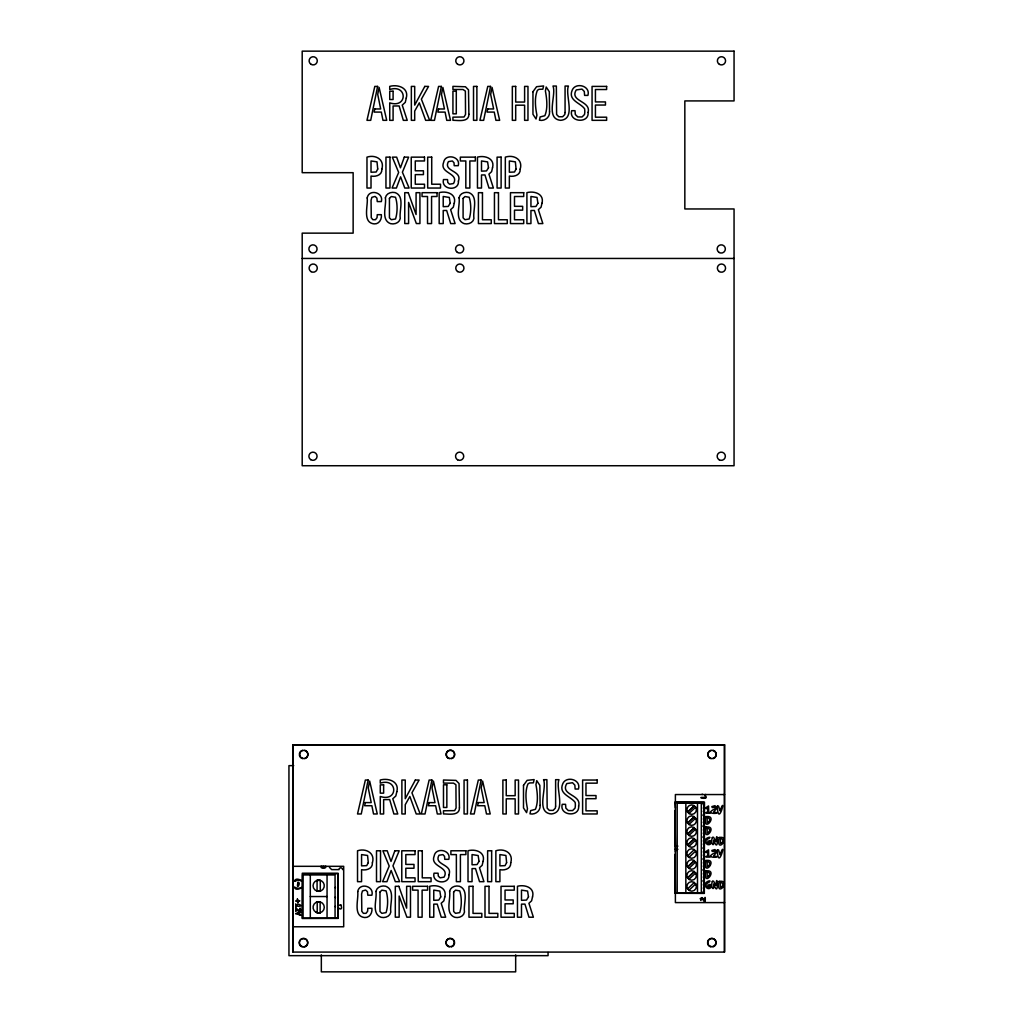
<?xml version="1.0" encoding="UTF-8"?>
<svg xmlns="http://www.w3.org/2000/svg" width="1023" height="1023" viewBox="0 0 1023 1023"><rect width="100%" height="100%" fill="white"/><g stroke="black" fill="none" stroke-linecap="round" stroke-linejoin="round"><path stroke-width="1.5" d="M329.099 873.732L337.731 873.732L338.255 905.611L338.089 873.233L302.309 873.233L302.169 918.488L338.255 918.385L338.089 907.964L337.731 918.13L302.667 918.13L302.667 874.946L335.058 874.946L335.058 918.13M310.301 918.13L310.301 874.946M317.079 880.355L317.079 891.123L320.276 891.123L320.276 880.355L317.079 880.355A5.614 5.614 0 0 0 314.815 889.818A5.614 5.614 0 0 0 324.138 887.043A5.614 5.614 0 0 0 317.079 880.355L319.982 880.279M317.22 912.759L317.22 901.915L318.677 901.723L320.135 901.915L320.135 912.759L317.22 912.759L320.135 912.759M327.053 918.13L327.053 874.946M703.977 815.075L703.977 804.935M703.121 825.689L703.977 825.689L703.977 815.561L703.121 815.561M703.121 836.661L703.977 836.661L703.977 826.533L703.121 826.533M703.121 847.632L703.977 847.632L703.977 837.492L703.121 837.492M703.121 858.604L703.977 858.604L703.977 848.463L703.121 848.463M703.121 869.563L703.977 869.563L703.977 859.435L703.121 859.435M703.121 880.534L703.977 880.534L703.977 870.394L703.121 870.394M703.121 891.506L703.977 891.506L703.977 881.366L703.121 881.366M705.857 794.526L705.218 794.59M704.668 901.621L705.307 901.557M675.385 808.004L675.027 801.981L704.476 802.122L704.336 893.411L674.886 893.271L675.027 854.231L675.385 892.913L703.977 892.913L703.977 802.48L697.072 802.48M675.385 851.89L675.027 810.357L675.385 845.842L677.686 845.842M687.622 812.134A4.744 4.744 0 0 1 693.939 805.485L695.717 807.185A4.744 4.744 0 0 1 689.412 813.835L687.622 812.134L694.285 805.74L687.584 812.057L687.124 811.009M687.622 823.106L694.285 816.712L687.584 823.029L689.412 824.794A4.744 4.744 0 0 0 696.215 819.282L693.939 816.456A4.744 4.744 0 0 0 687.622 823.106L687.124 821.981M687.622 834.077L694.285 827.684L687.584 834.001L689.412 835.765A4.744 4.744 0 0 0 696.215 830.241L693.939 827.428A4.744 4.744 0 0 0 687.622 834.077L687.124 832.939M687.622 845.049A4.744 4.744 0 0 1 693.939 838.387L695.717 840.088A4.744 4.744 0 0 1 689.412 846.737L687.622 845.049L694.285 838.643L687.584 844.96L687.124 843.911M687.622 866.98A4.744 4.744 0 0 1 693.939 860.33L696.215 863.156A4.744 4.744 0 0 1 689.412 868.668L687.622 866.98L694.285 860.586L687.584 866.903L687.124 865.842M687.622 877.951A4.744 4.744 0 0 1 693.939 871.289L695.717 872.99A4.744 4.744 0 0 1 689.412 879.639L687.622 877.951L694.285 871.545L687.584 877.862L687.124 876.813M688.965 813.502L695.691 807.16L696.215 808.311M688.965 824.474L695.691 818.119M688.965 835.446L695.691 829.09M688.965 846.405L695.691 840.062L696.215 841.213M688.236 856.763L687.584 855.931L694.285 849.614M688.965 857.376L695.691 851.021L693.939 849.359A4.744 4.744 0 0 0 687.622 856.008L689.412 857.696A4.744 4.744 0 0 0 695.717 851.046L696.215 852.185M688.965 868.348L695.691 861.993M688.965 879.32L695.691 872.964L696.215 874.115M694.285 882.517L687.584 888.834L689.412 890.611A4.744 4.744 0 0 0 695.717 883.949L693.939 882.261A4.744 4.744 0 0 0 687.622 888.91L687.124 887.785M688.965 890.279L695.691 883.923L696.215 885.087M335.391 888.002L335.327 887.363M335.391 897.67L335.327 897.03M335.391 906.928L335.327 906.288M317.373 891.199L320.276 891.123M302.194 258.448L734.054 258.448M293.716 765.639L288.946 765.639L288.946 955.661L548.059 955.661L548.059 952.464M724.604 794.551L675.385 794.551L675.385 902.593L724.604 902.593M675.385 802.48L678.85 802.48M679.362 802.48L683.159 802.48M683.684 802.48L696.548 802.48M703.977 803.183L677.2 803.183L677.2 892.913M703.121 804.59L703.977 804.59M703.121 814.73L703.977 814.73M675.385 846.353L677.686 846.353M675.385 849.039L677.686 849.039M675.385 849.55L677.686 849.55M292.744 866.315L343.69 866.315L343.69 926.774L292.744 926.774M311.299 873.732L302.667 873.732L302.667 918.13M311.823 873.732L328.575 873.732M310.301 896.544L327.053 896.544M317.22 901.915L320.135 901.915M329.444 867.389L331.682 869.614L339.009 869.614A1.79 1.79 0 0 1 340.8 867.836A1.79 1.79 0 0 1 342.59 869.614L342.59 869.614M701.983 794.308L702.737 794.385M687.124 854.883L687.584 855.931M320.941 866.302C319.982 868.962 326.861 868.962 325.902 866.302M724.412 951.876L724.412 745.025L292.987 745.025L292.987 951.876M701.318 803.183L701.318 892.913M697.494 803.183L697.494 892.913M685.845 803.183L685.845 892.913M515.669 954.881L515.669 971.85L321.337 971.85L321.337 954.881M325.263 866.302L325.263 866.993L323.639 866.302M322.999 866.302L322.999 866.993L321.58 866.302M703.901 843.195A2.378 2.378 0 0 1 703.287 844.256M703.287 840.893A2.378 2.378 0 0 1 703.901 841.967M703.901 832.223A2.378 2.378 0 0 1 703.287 833.285M703.287 829.934A2.378 2.378 0 0 1 703.901 830.996M703.901 821.252A2.378 2.378 0 0 1 703.287 822.326M703.287 818.963A2.378 2.378 0 0 1 703.901 820.024M703.901 854.154A2.378 2.378 0 0 1 703.287 855.228M703.287 851.865A2.378 2.378 0 0 1 703.901 852.926M703.901 865.126A2.378 2.378 0 0 1 703.287 866.187M703.287 862.837A2.378 2.378 0 0 1 703.901 863.898M703.901 876.097A2.378 2.378 0 0 1 703.287 877.159M703.287 873.795A2.378 2.378 0 0 1 703.901 874.87M703.901 810.293A2.378 2.378 0 0 1 703.287 811.354M703.287 807.991A2.378 2.378 0 0 1 703.901 809.065M703.901 887.069A2.378 2.378 0 0 1 703.287 888.13M703.287 884.767A2.378 2.378 0 0 1 703.901 885.828M710.755 946.876A4.322 4.322 0 0 1 708.338 940.227A4.322 4.322 0 0 1 715.409 940.227A4.322 4.322 0 0 1 712.993 946.876M713.133 750.281A4.322 4.322 0 0 1 713.133 758.631M710.895 758.631A4.322 4.322 0 0 1 710.895 750.281M449.289 758.631A4.322 4.322 0 0 1 446.859 751.982A4.322 4.322 0 0 1 453.943 751.982A4.322 4.322 0 0 1 451.527 758.631M449.148 946.876A4.322 4.322 0 0 1 446.719 940.227A4.322 4.322 0 0 1 453.803 940.227A4.322 4.322 0 0 1 451.373 946.876M304.752 750.281A4.322 4.322 0 0 1 304.752 758.631M302.514 758.631A4.322 4.322 0 0 1 302.514 750.281M302.207 946.467A4.105 4.105 0 0 1 299.892 940.687A4.105 4.105 0 0 1 305.954 939.267A4.105 4.105 0 0 1 306.427 945.482M306.018 945.84A4.105 4.105 0 0 1 304.33 946.607M340.889 905.01C344.316 913.91 332.526 905.061 340.889 905.01M506.244 780.038L506.244 795.689L515.157 795.689L515.157 780.038L518.52 780.038L518.52 813.963L515.157 813.963L515.157 798.822L506.244 798.822L506.244 813.963L502.881 813.963L502.881 780.038L506.244 780.038M515.694 86.405L515.694 102.057L524.607 102.057L524.607 86.405L527.97 86.405L527.97 120.33L524.607 120.33L524.607 105.19L515.694 105.19L515.694 120.33L512.331 120.33L512.331 86.405L515.694 86.405M709.566 841.967L709.553 843.221A1.752 1.752 0 0 1 707.788 843.221L707.123 842.325A3.862 3.862 0 0 1 707.123 839.384L709.144 838.259C713.031 835.638 700.998 838.489 706.369 843.63C707.878 845.931 712.404 844.448 710.87 841.315C710.205 839.192 706.624 841.993 709.566 841.967M709.566 885.841L709.553 887.094A1.752 1.752 0 0 1 707.788 887.094L707.123 886.199A3.862 3.862 0 0 1 707.123 883.258L709.144 882.146C713.248 878.77 700.448 882.453 706.983 888.117C708.965 889.614 712.251 887.785 710.857 885.074C709.924 883.143 706.752 885.905 709.566 885.841M588.097 112.377C589.248 123.924 568.507 122.261 571.691 110.689L575.003 110.689L575.322 114.512L577.79 116.942L582.074 116.942L584.478 114.512A14.795 14.795 0 0 0 584.581 108.732C580.118 102.658 567.778 100.433 572.228 90.101C575.617 81.917 590.821 85.74 587.905 95.408L584.593 95.408L584.312 91.507L581.985 89.091L576.243 89.947C569.197 101.661 591.345 100.74 588.097 112.377M578.647 806.009C579.798 817.556 559.057 815.894 562.241 804.321L565.553 804.321L565.872 808.144L568.34 810.574L572.624 810.574L575.028 808.144A14.795 14.795 0 0 0 575.131 802.364C570.668 796.29 558.328 794.065 562.778 783.733C566.167 775.549 581.358 779.373 578.455 789.04L575.143 789.04L574.849 785.14L572.535 782.723L566.793 783.58C559.747 795.293 581.895 794.372 578.647 806.009M295.673 913.603L300.839 915.176L297.463 913.68L300.621 912.618L300.519 911.825L295.673 913.603M717.302 806.162C718.248 829.18 726.931 792.39 720.09 810.753L718.491 806.009L717.302 806.162M717.302 850.036C718.248 873.067 726.931 836.264 720.09 854.64L718.491 849.883L717.302 850.036M458.419 181.097C459.301 191.633 440.772 190.035 443.483 179.562L447.524 179.562L447.754 182.426L449.519 184.204L453.521 183.526C459.557 172.785 439.11 173.667 443.624 162.363C445.043 153.207 460.951 156.263 458.253 165.688L454.212 165.688L454.007 162.747L452.371 160.982L448.432 161.608C442.869 171.621 462.498 170.329 458.419 181.097M448.969 874.729C449.851 885.266 431.322 883.667 434.033 873.194L438.074 873.194L438.304 876.059L440.069 877.836L444.072 877.159C450.107 866.417 429.66 867.299 434.174 855.995C435.593 846.839 451.501 849.896 448.803 859.32L444.762 859.32L444.557 856.379L442.921 854.614L438.982 855.241C433.42 865.253 453.048 863.962 448.969 874.729M367.193 197.951C368.254 205.508 362.04 222.682 374.162 223.896C379.162 224.28 382.014 219.127 381.336 214.677L377.257 214.677L377.052 217.669L375.479 219.702L372.858 219.702L371.259 217.669L371.055 200.291L371.873 197.337L375.083 196.403L376.899 198.104L377.257 201.582L381.336 201.582C383.957 192.311 368.817 188.513 367.193 197.951M357.73 891.583C358.804 899.14 352.59 916.314 364.7 917.529C369.712 917.912 372.564 912.759 371.886 908.309L367.807 908.309L367.602 911.301L366.017 913.334L363.395 913.334L361.81 911.301L361.605 893.923L362.423 890.969L365.633 890.036L367.449 891.736L367.807 895.215L371.886 895.215C374.495 885.944 359.367 882.146 357.73 891.583M385.39 197.823C386.707 205.585 380.479 219.971 390.581 223.666C394.546 224.638 399.52 222.835 400.274 218.423C398.957 210.661 405.185 196.275 395.095 192.593C391.131 191.633 386.144 193.398 385.39 197.823M375.94 891.455C377.244 899.217 371.029 913.603 381.131 917.299C385.096 918.27 390.07 916.467 390.824 912.056C389.507 904.294 395.735 889.908 385.645 886.225C381.681 885.266 376.694 887.031 375.94 891.455M459.058 197.823C460.363 205.585 454.148 219.971 464.25 223.666C468.214 224.638 473.189 222.835 473.943 218.423C472.613 210.661 478.854 196.275 468.764 192.593C464.8 191.633 459.8 193.398 459.058 197.823M449.609 891.455C450.913 899.217 444.698 913.603 454.8 917.299C458.764 918.27 463.739 916.467 464.493 912.056C463.163 904.294 469.404 889.908 459.314 886.225C455.35 885.266 450.35 887.031 449.609 891.455M532.957 91.725L532.957 114.307L536.039 119L536.922 115.126C535.323 107.453 534.338 97.671 537.395 90.318L538.993 89.321L542.842 89.193L543.584 85.945L536.576 86.699L532.957 91.725M523.495 785.357L523.495 807.94L526.589 812.633L527.472 808.758C525.873 801.086 524.889 791.303 527.945 783.95L529.543 782.953L533.392 782.825L534.134 779.577L527.126 780.332L523.495 785.357M549.556 111.788C550.105 117.325 544.658 121.379 539.441 120.215L540.106 116.967L544.863 115.701C547.957 108.374 546.832 98.668 545.4 90.983L546.205 87.019L549.3 91.725L549.556 111.788M540.106 805.421C540.643 810.958 535.208 815.011 529.991 813.848L530.656 810.6L535.413 809.334C538.507 802.006 537.382 792.301 535.95 784.615L536.755 780.651L539.85 785.357L540.106 805.421M705.883 816.635C702.149 834.525 719.22 814.794 705.883 816.635M705.883 827.057C702.264 845.011 719.079 825.126 705.883 827.057M705.883 860.509C702.379 878.591 718.977 858.412 705.883 860.509M705.883 870.931C702.264 888.897 719.079 869 705.883 870.931M712.353 837.492C710.128 843.029 714.578 849.103 713.645 840.049C719.501 856.481 716.97 825.101 716.049 841.66L713.517 837.249L712.353 837.492M716.727 808.183L713.632 812.16C725.397 813.285 701.139 815.382 715.205 808.758L715.077 807.173L712.251 807.582L711.842 806.584L714.975 805.689L716.727 808.183M712.353 881.366C710.128 886.903 714.578 892.977 713.645 883.936C719.501 900.368 716.97 868.987 716.049 885.534L713.517 881.123L712.353 881.366M716.727 852.057L713.632 856.034C725.397 857.172 701.139 859.269 715.205 852.632L715.077 851.046L712.251 851.456L711.842 850.458L714.975 849.576L716.727 852.057M719.143 837.492C715.64 855.573 732.238 835.395 719.143 837.492M719.143 881.366C715.409 899.255 732.494 879.524 719.143 881.366M381.848 169.127C382.359 175.048 375.773 177.056 371.017 176.058L371.017 188.04L366.976 188.04L366.976 157.146C375.441 154.307 384.827 159.486 381.848 169.127M372.398 862.76C372.909 868.68 366.324 870.688 361.567 869.691L361.567 881.673L357.526 881.673L357.526 850.778C365.991 847.939 375.377 853.118 372.398 862.76M468.892 114.205C469.058 122.543 458.035 120.279 452.933 120.292L452.933 117.159L464.084 116.993L465.542 114.397L465.375 91.098L463.01 89.5L452.933 89.487L452.933 86.367L465.439 86.763L468.508 89.871L468.892 114.205M520.196 169.127C520.707 175.048 514.109 177.056 509.352 176.058L509.352 188.04L505.324 188.04L505.324 157.146C513.789 154.307 523.162 159.486 520.196 169.127M459.442 807.838C459.608 816.175 448.586 813.912 443.483 813.924L443.483 810.791L454.634 810.625L456.079 808.029L455.926 784.731L453.56 783.132L443.483 783.119L443.483 779.999L455.989 780.396L459.058 783.503L459.442 807.838M510.746 862.76C511.257 868.68 504.659 870.688 499.902 869.691L499.902 881.673L495.861 881.673L495.861 850.778C504.339 847.939 513.712 853.118 510.746 862.76M406.272 98.067L405.274 102.364L402.231 105.139L407.231 120.343L403.331 120.343L399.123 105.944L393.088 105.996L393.088 120.343L389.725 120.343L389.725 102.863C407.832 108.732 407.486 83.745 389.725 89.525L389.725 86.392C397.806 84.103 409.085 87.812 406.272 98.067M396.822 791.7L395.811 795.996L392.781 798.771L397.781 813.976L393.881 813.976L389.673 799.577L383.638 799.628L383.638 813.976L380.275 813.976L380.275 796.495C398.382 802.364 398.037 777.378 380.275 783.158L380.275 780.025C388.356 777.736 399.622 781.444 396.822 791.7M454.238 203.283L453.317 207.196L450.632 209.651L455.107 223.577L450.695 223.577L446.667 210.482L443.215 210.508L443.215 223.577L439.174 223.577L439.174 192.656C446.501 190.636 456.795 193.948 454.238 203.283M492.523 167.746L491.603 171.659L488.93 174.127L493.393 188.04L488.981 188.04L484.953 174.946L481.501 174.971L481.501 188.04L477.46 188.04L477.46 157.133C484.787 155.1 495.081 158.424 492.523 167.746M444.788 896.915L443.867 900.828L441.182 903.283L445.657 917.209L441.245 917.209L437.217 904.115L433.765 904.14L433.765 917.209L429.724 917.209L429.724 886.289C437.051 884.268 447.345 887.58 444.788 896.915M541.973 203.283L541.052 207.196L538.367 209.651L542.842 223.577L538.418 223.577L534.39 210.482L530.937 210.508L530.937 223.577L526.909 223.577L526.909 192.656C534.236 190.636 544.53 193.948 541.973 203.283M483.073 861.379L482.153 865.292L479.48 867.76L483.943 881.673L479.531 881.673L475.503 868.578L472.051 868.604L472.051 881.673L468.01 881.673L468.01 850.765C475.337 848.732 485.631 852.057 483.073 861.379M532.523 896.915L531.589 900.828L528.917 903.283L533.392 917.209L528.968 917.209L524.94 904.115L521.487 904.14L521.487 917.209L517.459 917.209L517.459 886.289C524.786 884.268 535.08 887.58 532.523 896.915M377.73 169.025L376.17 172.017L371.017 172.235L371.017 160.969L377.014 161.839L377.73 169.025M368.28 862.658L366.72 865.65L361.567 865.867L361.567 854.601L367.564 855.471L368.28 862.658M516.065 169.025L514.505 172.017L509.352 172.235L509.352 160.969L515.362 161.839L516.065 169.025M506.615 862.658L505.055 865.65L499.902 865.867L499.902 854.601L505.912 855.471L506.615 862.658M300.839 910.189L300.596 910.79A1.33 1.33 0 0 1 300.187 911.186L298.32 911.161L296.529 909.383L295.852 911.365L295.737 908.092L299.24 910.572L300.084 908.117L300.839 910.189M565.067 112.53L564.798 114.512L562.612 116.763L558.775 116.763L556.614 114.512L556.346 86.047L552.983 86.047C556.653 94.986 544.965 118.898 560.681 120.33C576.435 118.924 564.773 94.998 568.43 86.047L565.067 86.047L565.067 112.53M555.617 806.162L555.348 808.144L553.162 810.395L549.325 810.395L547.164 808.144L546.896 779.679L543.533 779.679C547.203 788.618 535.515 812.531 551.231 813.963C566.985 812.556 555.323 788.631 558.98 779.679L555.617 779.679L555.617 806.162M389.431 198.424L389.431 217.822L391.285 219.715L395.505 218.986C397.615 212.541 397.602 203.705 395.505 197.26L391.285 196.531L389.431 198.424M463.099 198.424L463.099 217.822L464.954 219.715L469.173 218.986C471.271 212.541 471.271 203.705 469.173 197.26L464.954 196.531L463.099 198.424M379.981 892.056L379.981 911.455L381.835 913.347L386.055 912.618C388.152 906.173 388.152 897.337 386.055 890.892L381.835 890.163L379.981 892.056M453.649 892.056L453.649 911.455L455.504 913.347L459.723 912.618C461.821 906.173 461.821 897.337 459.723 890.892L455.504 890.163L453.649 892.056M450.197 203.257L448.215 206.454L443.215 206.684L443.215 196.48L449.302 197.439L450.197 203.257M488.495 167.734L486.5 170.931L481.501 171.148L481.501 160.956L487.587 161.903L488.495 167.734M537.932 203.257L535.95 206.454L530.937 206.684L530.937 196.48L537.024 197.439L537.932 203.257M440.747 896.89L438.765 900.087L433.765 900.317L433.765 890.112L439.852 891.071L440.747 896.89M479.045 861.366L477.05 864.563L472.051 864.78L472.051 854.589L478.137 855.535L479.045 861.366M528.482 896.89L526.487 900.087L521.487 900.317L521.487 890.112L527.574 891.071L528.482 896.89M377.615 86.405L370.71 120.33L366.976 120.33L374.814 86.405L377.615 86.405M374.738 108.962L374.111 112.082L381.31 112.095L382.986 120.33L386.72 120.33L379.111 87.441L377.717 94.333L380.671 108.962L374.738 108.962M441.386 86.418L434.481 120.343L430.747 120.343L438.586 86.418L441.386 86.418M438.509 108.975L437.882 112.108L445.082 112.108L446.757 120.343L450.491 120.343L442.882 87.454L441.488 94.346L444.442 108.988L438.509 108.975M490.554 86.405L483.649 120.33L479.915 120.33L487.766 86.405L490.554 86.405M487.69 108.95L487.05 112.082L494.25 112.095L495.925 120.33L499.659 120.33L492.063 87.441L490.656 94.333L493.623 108.962L487.69 108.95M368.165 780.038L361.26 813.963L357.526 813.963L365.364 780.038L368.165 780.038M365.288 802.595L364.661 805.715L371.861 805.728L373.536 813.963L377.27 813.963L369.661 781.073L368.267 787.966L371.221 802.595L365.288 802.595M431.936 780.05L425.031 813.976L421.297 813.976L429.136 780.05L431.936 780.05M429.059 802.607L428.432 805.74L435.632 805.74L437.307 813.976L441.041 813.976L433.432 781.086L432.038 787.979L434.992 802.62L429.059 802.607M481.104 780.038L474.199 813.963L470.465 813.963L478.316 780.038L481.104 780.038M478.24 802.582L477.6 805.715L484.8 805.728L486.475 813.963L490.209 813.963L482.613 781.073L481.206 787.966L484.16 802.595L478.24 802.582M700.384 898.59C701.637 903.411 700.256 897.9 702.341 898.399C706.714 907.861 705.09 891.596 704.668 899.805L701.931 897.593L700.384 898.59M297.923 882.338C295.928 891.954 301.619 881.762 297.923 882.338M295.737 904.191L295.852 907.248L296.529 906.097C305.097 907.273 298.396 902.465 296.529 905.227L295.737 904.191M297.373 899.051L297.309 900.496L295.673 901.02L297.309 901.365L297.821 903.002L298.166 901.365L299.803 900.841L298.166 900.496L297.373 899.051M705.269 795.587L705.218 797.492C693.057 796.636 710.41 800.932 705.269 795.587M705.64 807.863C706.139 810.855 709.399 804.615 707.405 812.16C700.972 813.605 715.141 813.605 708.709 812.16L708.555 805.919L705.64 807.863M705.64 851.737C706.139 854.729 709.399 848.489 707.405 856.034C700.972 857.491 715.141 857.491 708.709 856.034L708.555 849.806L705.64 851.737M404.302 157.146L400.453 167.81L396.655 157.146L392.321 157.146L398.663 172.439L392.065 188.04L396.4 188.04L400.594 176.838L404.776 188.04L409.11 188.04L402.397 172.209L408.637 157.146L404.302 157.146M394.852 850.778L391.003 861.443L387.206 850.778L382.871 850.778L389.213 866.072L382.615 881.673L386.95 881.673L391.144 870.471L395.326 881.673L399.661 881.673L392.947 865.842L399.187 850.778L394.852 850.778M294.637 880.688L295.084 881.353L296.951 880.317A4.361 4.361 0 0 1 299.611 880.317C305.762 883.015 296.414 876.289 294.637 880.688M294.637 887.273C295.302 892.388 306.133 885.47 299.611 888.117A4.348 4.348 0 0 1 296.951 888.117L294.637 887.273M709.297 821.469L707.162 822.582L707.162 817.403L709.297 818.528A3.862 3.862 0 0 1 709.297 821.469M709.297 831.891L707.162 833.016L707.162 827.837L709.297 828.95A3.862 3.862 0 0 1 709.297 831.891M709.297 865.343L707.162 866.468L707.162 861.276L709.297 862.402A3.862 3.862 0 0 1 709.297 865.343M722.558 842.325L720.422 843.451L720.422 838.259L722.558 839.384A3.862 3.862 0 0 1 722.558 842.325M709.297 875.778L707.162 876.89L707.162 871.711L709.297 872.836A3.862 3.862 0 0 1 709.297 875.778M722.558 886.199L720.422 887.325L720.422 882.146L722.558 883.258A3.862 3.862 0 0 1 722.558 886.199M424.801 86.405L414.699 105.1L414.699 86.405L411.348 86.405L411.348 120.33L414.699 120.33L414.699 111.072L419.315 102.85L425.67 120.33L429.634 120.33L421.386 99.18L428.56 86.405L424.801 86.405M415.351 780.038L405.249 798.733L405.249 780.038L401.886 780.038L401.886 813.963L405.249 813.963L405.249 804.705L409.865 796.482L416.22 813.963L420.184 813.963L411.937 792.812L419.11 780.038L415.351 780.038M734.054 51.15L302.194 51.15L302.194 172.682L353.14 172.682L353.14 233.142L302.194 233.142L302.194 465.734L734.054 465.734L734.054 208.961L684.835 208.961L684.835 100.919L734.054 100.919L734.054 51.15M476.884 86.405L473.521 86.405L473.521 120.33L476.884 120.33L476.884 86.405M606.626 86.405L592.061 86.405L592.061 120.33L606.626 120.33L606.626 117.197L595.424 117.197L595.424 105.049L605.463 105.049L605.463 101.916L595.424 101.916L595.424 89.525L606.626 89.525L606.626 86.405M393.088 91.226L389.725 91.226L389.737 99.525L393.088 99.525L393.088 91.226M456.296 91.162L452.933 91.162L452.933 113.834L456.296 113.834L456.296 91.162M389.98 157.146L385.952 157.146L385.952 188.04L389.98 188.04L389.98 157.146M424.494 157.146L411.233 157.146L411.233 188.04L424.494 188.04L424.494 184.217L415.274 184.217L415.274 174.613L423.432 174.613L423.432 170.79L415.274 170.79L415.274 160.969L424.494 160.969L424.494 157.146M431.719 157.146L427.678 157.146L427.678 188.04L440.517 188.04L440.517 184.217L431.719 184.217L431.719 157.146M475.337 157.146L460.337 157.146L460.337 160.969L465.823 160.969L465.823 188.04L469.851 188.04L469.851 160.969L475.337 160.969L475.337 157.146M501.117 157.146L497.076 157.146L497.076 188.04L501.117 188.04L501.117 157.146M408.279 192.682L404.75 192.682L404.75 223.551L408.599 223.551L408.599 202.401L416.348 223.551L419.929 223.551L419.929 192.682L416.08 192.682L416.08 214.523L408.279 192.682M437.051 192.682L422.051 192.682L422.051 196.506L427.524 196.506L427.524 223.577L431.565 223.577L431.565 196.506L437.051 196.506L437.051 192.682M482.46 192.682L478.419 192.682L478.419 223.577L491.257 223.577L491.257 219.753L482.46 219.753L482.46 192.682M498.47 192.682L494.441 192.682L494.441 223.577L507.267 223.577L507.267 219.753L498.47 219.753L498.47 192.682M523.712 192.682L510.464 192.682L510.464 223.577L523.712 223.577L523.712 219.753L514.492 219.753L514.492 210.15L522.651 210.15L522.651 206.326L514.492 206.326L514.492 196.506L523.712 196.506L523.712 192.682M724.604 744.782L292.744 744.782L292.744 952.081L724.604 952.081L724.604 744.782M467.434 780.038L464.071 780.038L464.071 813.963L467.434 813.963L467.434 780.038M597.176 780.038L582.611 780.038L582.611 813.963L597.176 813.963L597.176 810.83L585.974 810.83L585.974 798.682L596.013 798.682L596.013 795.549L585.974 795.549L585.974 783.158L597.176 783.158L597.176 780.038M446.846 784.794L443.483 784.794L443.483 807.467L446.846 807.467L446.846 784.794M383.638 784.858L380.275 784.858L380.287 793.157L383.638 793.157L383.638 784.858M380.53 850.778L376.502 850.778L376.502 881.673L380.53 881.673L380.53 850.778M415.044 850.778L401.783 850.778L401.783 881.673L415.044 881.673L415.044 877.849L405.824 877.849L405.824 868.246L413.983 868.246L413.983 864.422L405.824 864.422L405.824 854.601L415.044 854.601L415.044 850.778M422.269 850.778L418.228 850.778L418.228 881.673L431.067 881.673L431.067 877.849L422.269 877.849L422.269 850.778M465.887 850.778L450.887 850.778L450.887 854.601L456.373 854.601L456.373 881.673L460.401 881.673L460.401 854.601L465.887 854.601L465.887 850.778M491.654 850.778L487.626 850.778L487.626 881.673L491.654 881.673L491.654 850.778M398.829 886.314L395.3 886.314L395.3 917.183L399.149 917.183L399.149 896.033L406.898 917.183L410.479 917.183L410.479 886.314L406.63 886.314L406.63 908.155L398.829 886.314M427.601 886.314L412.601 886.314L412.601 890.138L418.075 890.138L418.075 917.209L422.115 917.209L422.115 890.138L427.601 890.138L427.601 886.314M473.01 886.314L468.969 886.314L468.969 917.209L481.807 917.209L481.807 913.386L473.01 913.386L473.01 886.314M489.02 886.314L484.992 886.314L484.992 917.209L497.817 917.209L497.817 913.386L489.02 913.386L489.02 886.314M514.262 886.314L501.014 886.314L501.014 917.209L514.262 917.209L514.262 913.386L505.042 913.386L505.042 903.782L513.201 903.782L513.201 899.959L505.042 899.959L505.042 890.138L514.262 890.138L514.262 886.314M719.195 459.787A4.105 4.105 0 0 0 725.358 456.245A4.105 4.105 0 0 0 719.195 452.69A4.105 4.105 0 0 0 719.195 459.787M457.588 459.787A4.105 4.105 0 0 0 463.739 456.245A4.105 4.105 0 0 0 457.588 452.69A4.105 4.105 0 0 0 457.588 459.787M310.698 459.647A4.105 4.105 0 0 0 317.066 456.514A4.105 4.105 0 0 0 311.158 452.562A4.105 4.105 0 0 0 310.698 459.647M719.195 271.53A4.105 4.105 0 0 0 725.563 268.384A4.105 4.105 0 0 0 719.655 264.433A4.105 4.105 0 0 0 719.195 271.53M311.145 271.67A4.105 4.105 0 0 0 317.296 268.116A4.105 4.105 0 0 0 311.145 264.561A4.105 4.105 0 0 0 311.145 271.67M457.575 271.53A4.105 4.105 0 0 0 463.943 268.384A4.105 4.105 0 0 0 458.035 264.433A4.105 4.105 0 0 0 457.575 271.53M719.195 252.502A4.105 4.105 0 0 0 725.358 248.947A4.105 4.105 0 0 0 719.195 245.392A4.105 4.105 0 0 0 719.195 252.502M457.358 252.361A4.105 4.105 0 0 0 463.726 249.216A4.105 4.105 0 0 0 457.818 245.264A4.105 4.105 0 0 0 457.358 252.361M310.698 252.361A4.105 4.105 0 0 0 317.066 249.216A4.105 4.105 0 0 0 311.158 245.264A4.105 4.105 0 0 0 310.698 252.361M719.412 64.372A4.105 4.105 0 0 0 725.576 60.83A4.105 4.105 0 0 0 719.412 57.275A4.105 4.105 0 0 0 719.412 64.372M311.145 64.372A4.105 4.105 0 0 0 317.296 60.83A4.105 4.105 0 0 0 311.145 57.275A4.105 4.105 0 0 0 311.145 64.372M457.575 64.232A4.105 4.105 0 0 0 463.943 61.099A4.105 4.105 0 0 0 458.035 57.147A4.105 4.105 0 0 0 457.575 64.232M315.864 912.196A5.614 5.614 0 0 0 324.291 907.337A5.614 5.614 0 0 0 315.864 902.478A5.614 5.614 0 0 0 315.864 912.196M300.442 945.84A4.322 4.322 0 0 0 307.667 943.909A4.322 4.322 0 0 0 302.373 938.615A4.322 4.322 0 0 0 300.442 945.84M709.745 946.134A4.105 4.105 0 0 0 715.895 942.579A4.105 4.105 0 0 0 709.745 939.024A4.105 4.105 0 0 0 709.745 946.134M448.138 946.134A4.105 4.105 0 0 0 454.289 942.579A4.105 4.105 0 0 0 448.138 939.024A4.105 4.105 0 0 0 448.138 946.134M709.962 758.005A4.105 4.105 0 0 0 716.126 754.462A4.105 4.105 0 0 0 709.962 750.908A4.105 4.105 0 0 0 709.962 758.005M301.695 758.005A4.105 4.105 0 0 0 307.846 754.462A4.105 4.105 0 0 0 301.695 750.908A4.105 4.105 0 0 0 301.695 758.005M448.355 758.005A4.105 4.105 0 0 0 454.506 754.462A4.105 4.105 0 0 0 448.355 750.908A4.105 4.105 0 0 0 448.355 758.005"/></g></svg>
